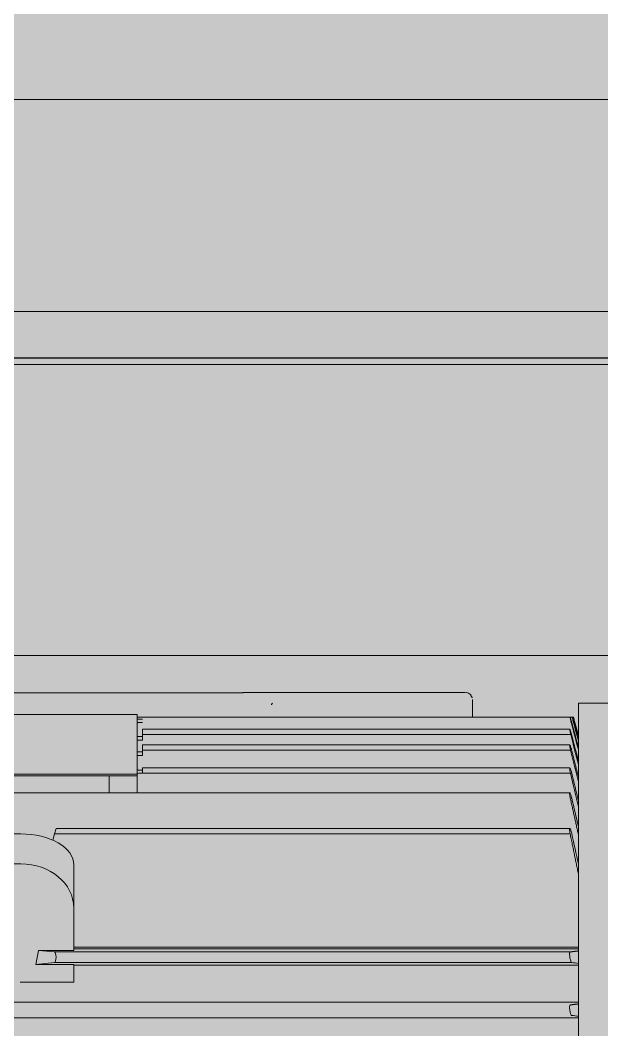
# Model space of a CAD drawing. Header units: centimetres. Extents: x 405564 to 502064, y 46284 to 60634.
# Drawn here: x 484541.12 to 484553.48, y 56089.27 to 56110.72 of the extents above; entities that cross this region are included whole.
import ezdxf

# ---------------------------------------------------------------- set-up
doc = ezdxf.new("R2010")
doc.units = ezdxf.units.CM
doc.layers.get('0').update_dxf_attribs({"color": 8, "lineweight": 9})
doc.layers.add('0-KRCN-MİMARİ-220526', color=8, linetype='Continuous', lineweight=9)
doc.layers.add('Visible (ISO)', color=8, linetype='Continuous', lineweight=18)
doc.layers.add('AS_NOT_MIMARI', color=8, linetype='Continuous')

# ---------------------------------------------------------------- blocks, each defined once
blk = doc.blocks.new('A$Cdfb98813')
h = blk.add_hatch()
h.set_pattern_fill('ANGLE', color=256)
h.set_pattern_definition([(0, (-482318.783, -59032.118), (0, 6.985), [5.08, -1.905]), (90, (-482318.783, -59032.118), (-6.985, 4e-16), [5.08, -1.905])])
h.paths.add_polyline_path([(2235.139, -683), (325.139, -683), (325.139, -933.015), (2235.139, -933.015)])
h.paths.add_polyline_path([(800, -700), (900, -700), (900, -800), (800, -800)], flags=16)
h.paths.add_polyline_path([(1700, -700), (1800, -700), (1800, -800), (1700, -800)], flags=16)
blk.add_line((238.979, -729.015), (2268.933, -729.015))
at = {"layer": 'Visible (ISO)'}
for p, q in [((727.127, -723.529), (678.377, -723.529)), ((722.627, -728.029), (678.377, -728.029)), ((722.627, -729.154), (678.377, -729.154)), ((678.377, -735.341), (722.627, -735.341)), ((684.419, -736.133), (696.111, -736.133)), ((696.111, -736.133), (696.114, -736.129)), ((696.114, -736.129), (700.839, -736.129)), ((700.989, -736.654), (700.989, -736.279)), ((703.24, -736.354), (703.24, -763.204)), ((703.24, -736.354), (712.364, -736.354)), ((686.665, -736.598), (693.865, -736.598)), ((693.865, -737.866), (693.865, -736.598)), ((693.977, -736.654), (693.865, -736.654)), ((693.902, -736.697), (693.977, -736.697)), ((693.977, -736.764), (693.902, -736.764)), ((703.066, -736.654), (693.977, -736.654)), ((693.977, -736.764), (693.977, -736.763)), ((703.111, -736.654), (703.066, -736.654)), ((703.135, -736.654), (703.111, -736.654)), ((703.24, -737.038), (703.166, -736.763)), ((693.977, -737.023), (693.977, -736.91)), ((703.059, -736.91), (693.977, -736.91)), ((693.865, -737.065), (693.977, -737.065)), ((693.977, -737.141), (693.865, -737.141)), ((693.977, -737.023), (703.079, -737.023)), ((693.977, -737.141), (693.977, -737.023)), ((693.865, -737.391), (693.977, -737.391)), ((693.977, -737.354), (693.977, -737.241)), ((703.059, -737.241), (693.977, -737.241)), ((693.977, -737.354), (703.076, -737.354)), ((693.977, -737.467), (693.977, -737.354)), ((693.977, -737.467), (693.865, -737.467)), ((693.902, -737.775), (693.977, -737.775)), ((693.977, -737.842), (693.977, -737.732)), ((703.059, -737.732), (693.977, -737.732)), ((693.865, -737.866), (686.665, -737.866)), ((687.227, -737.902), (693.302, -737.902)), ((693.265, -737.902), (693.265, -738.263)), ((693.302, -737.902), (693.827, -737.902)), ((693.827, -737.902), (693.865, -737.902)), ((693.865, -737.902), (693.865, -737.866)), ((693.865, -738.263), (693.865, -737.902)), ((693.977, -737.842), (693.901, -737.842)), ((693.902, -737.844), (703.072, -737.844)), ((703.059, -738.263), (678.813, -738.263)), ((692.14, -739.016), (692.109, -739.129)), ((703.059, -739.016), (692.14, -739.016)), ((691.39, -739.132), (689.14, -739.132)), ((692.072, -739.267), (692.109, -739.129)), ((692.109, -739.129), (703.065, -739.129)), ((689.14, -739.769), (691.39, -739.769)), ((692.515, -740.704), (692.515, -739.788)), ((692.515, -740.704), (692.515, -741.607)), ((691.764, -741.607), (691.708, -741.905)), ((692.515, -741.607), (691.764, -741.607)), ((692.109, -741.641), (691.764, -741.607)), ((703.065, -741.641), (692.109, -741.641)), ((703.24, -741.539), (692.515, -741.539)), ((692.515, -741.578), (703.24, -741.578)), ((691.708, -741.905), (692.109, -741.866)), ((691.708, -741.905), (692.515, -741.905)), ((692.109, -741.866), (703.101, -741.866)), ((692.515, -741.905), (692.515, -742.283)), ((703.24, -741.921), (692.515, -741.921)), ((692.515, -742.283), (691.377, -742.283)), ((688.581, -742.709), (703.24, -742.709)), ((703.24, -743.042), (688.584, -743.042))]:
    blk.add_line(p, q, dxfattribs=at)
at = {"layer": 'Visible (ISO)', "extrusion": (0, 0, -1)}
for centre, major_axis, ratio, start_param, end_param in [((696.114, -736.167), (0, 0.0375), 0.017453, 6.265736, 6.283185), ((696.712, -736.373), (-0.0161, -0.0125), 0.511375, 4.131727, 5.091658), ((696.715, -736.362), (-0.0045, -0.0179), 0.810739, 5.034594, 5.121861), ((696.74, -736.381), (-0.0045, -0.0179), 0.810739, 1.893002, 1.980268), ((696.742, -736.37), (-0.0161, -0.0125), 0.511375, 0.990134, 1.950065), ((693.902, -737.855), (0.0375, 0), 0.337399, 3.141593, 4.6698), ((691.39, -739.788), (-1.125, 0), 0.582425, 1.570796, 3.141593), ((691.39, -740.704), (1.125, 0), 0.831789, 4.712389, 6.283185), ((692.109, -741.754), (0, -0.112), 0.267949, 3.141593, 6.283185)]:
    blk.add_ellipse(centre, major_axis=major_axis, ratio=ratio, start_param=start_param, end_param=end_param, dxfattribs=at)
at = {"layer": 'Visible (ISO)'}
for points, knots in [([(700.945, -736.173), (700.934, -736.162), (700.92, -736.152), (700.892, -736.138), (700.876, -736.133), (700.859, -736.131), (700.859, -736.131), (700.859, -736.131)], [0, 0, 0, 0, 0.0640331, 0.0640331, 0.1291766, 0.1291766, 0.1298892, 0.1298892, 0.1298892, 0.1298892]), ([(700.985, -736.244), (700.984, -736.24), (700.983, -736.236), (700.976, -736.216), (700.968, -736.202), (700.954, -736.183), (700.95, -736.178), (700.945, -736.173)], [0.0468147, 0.0468147, 0.0468147, 0.0468147, 0.0640547, 0.0640547, 0.1292123, 0.1292123, 0.1564698, 0.1564698, 0.1564698, 0.1564698]), ([(693.865, -736.685), (693.865, -736.686), (693.866, -736.688), (693.869, -736.691), (693.873, -736.692), (693.879, -736.694), (693.884, -736.695), (693.892, -736.697), (693.898, -736.697), (693.902, -736.697)], [0.07504559, 0.07504559, 0.07504559, 0.07504559, 0.09444517, 0.09444517, 0.11368689, 0.11368689, 0.13245544, 0.13245544, 0.15067425, 0.15067425, 0.15067425, 0.15067425]), ([(693.902, -736.764), (693.899, -736.764), (693.895, -736.764), (693.884, -736.766), (693.88, -736.767), (693.872, -736.769), (693.87, -736.77), (693.866, -736.773), (693.865, -736.774), (693.865, -736.775)], [0.00000157, 0.00000157, 0.00000157, 0.00000157, 0.00939412, 0.00939412, 0.01825678, 0.01825678, 0.03384313, 0.03384313, 0.05898316, 0.05898316, 0.05898316, 0.05898316]), ([(703.1, -736.763), (703.099, -736.757), (703.097, -736.75), (703.095, -736.744), (703.091, -736.73), (703.087, -736.716), (703.08, -736.691), (703.076, -736.68), (703.071, -736.665), (703.069, -736.659), (703.066, -736.653), (703.065, -736.653), (703.065, -736.659), (703.066, -736.665), (703.069, -736.682), (703.071, -736.693), (703.076, -736.717), (703.08, -736.731), (703.085, -736.752), (703.087, -736.757), (703.088, -736.763)], [0.8943486, 0.8943486, 0.8943486, 0.8943486, 0.9200717, 0.9200717, 0.9200717, 0.978481, 0.978481, 1.0368903, 1.0368903, 1.0941345, 1.0941345, 1.1513787, 1.1513787, 1.208623, 1.208623, 1.2658672, 1.2658672, 1.3242764, 1.3242764, 1.3467396, 1.3467396, 1.3467396, 1.3467396]), ([(703.144, -736.763), (703.143, -736.76), (703.142, -736.756), (703.142, -736.753), (703.138, -736.739), (703.134, -736.724), (703.126, -736.698), (703.123, -736.686), (703.117, -736.669), (703.115, -736.662), (703.112, -736.654), (703.111, -736.653), (703.111, -736.656), (703.112, -736.661), (703.115, -736.676), (703.117, -736.686), (703.123, -736.709), (703.126, -736.723), (703.132, -736.746), (703.134, -736.755), (703.137, -736.763)], [0.9060962, 0.9060962, 0.9060962, 0.9060962, 0.9200718, 0.9200718, 0.9200718, 0.9784853, 0.9784853, 1.0368989, 1.0368989, 1.0941473, 1.0941473, 1.1513958, 1.1513958, 1.2086442, 1.2086442, 1.2658927, 1.2658927, 1.3243062, 1.3243062, 1.358339, 1.358339, 1.358339, 1.358339]), ([(703.166, -736.763), (703.166, -736.763), (703.166, -736.762), (703.166, -736.762), (703.162, -736.748), (703.158, -736.733), (703.15, -736.706), (703.147, -736.693), (703.142, -736.674), (703.139, -736.666), (703.136, -736.655), (703.135, -736.653), (703.135, -736.654), (703.136, -736.658), (703.139, -736.671), (703.142, -736.68), (703.147, -736.701), (703.15, -736.715), (703.157, -736.74), (703.16, -736.752), (703.163, -736.763)], [0.9183268, 0.9183268, 0.9183268, 0.9183268, 0.9200718, 0.9200718, 0.9200718, 0.9784877, 0.9784877, 1.0369035, 1.0369035, 1.0941542, 1.0941542, 1.1514049, 1.1514049, 1.2086556, 1.2086556, 1.2659062, 1.2659062, 1.3243221, 1.3243221, 1.3703448, 1.3703448, 1.3703448, 1.3703448]), ([(703.095, -737.02), (703.093, -737.01), (703.09, -737), (703.088, -736.991), (703.084, -736.978), (703.08, -736.964), (703.073, -736.94), (703.069, -736.931), (703.064, -736.917), (703.061, -736.912), (703.058, -736.909), (703.058, -736.911), (703.058, -736.919), (703.058, -736.926), (703.061, -736.945), (703.064, -736.957), (703.069, -736.982), (703.073, -736.997), (703.077, -737.016), (703.078, -737.019), (703.079, -737.023)], [0.8815691, 0.8815691, 0.8815691, 0.8815691, 0.9200717, 0.9200717, 0.9200717, 0.9784803, 0.9784803, 1.0368889, 1.0368889, 1.0941325, 1.0941325, 1.1513761, 1.1513761, 1.2086196, 1.2086196, 1.2658632, 1.2658632, 1.3242718, 1.3242718, 1.3378752, 1.3378752, 1.3378752, 1.3378752]), ([(703.097, -737.351), (703.094, -737.338), (703.09, -737.325), (703.087, -737.314), (703.083, -737.301), (703.079, -737.288), (703.072, -737.266), (703.068, -737.257), (703.063, -737.245), (703.061, -737.242), (703.058, -737.241), (703.057, -737.244), (703.057, -737.254), (703.058, -737.262), (703.061, -737.283), (703.063, -737.296), (703.068, -737.322), (703.072, -737.337), (703.076, -737.352), (703.076, -737.353), (703.076, -737.354)], [0.8702791, 0.8702791, 0.8702791, 0.8702791, 0.9200717, 0.9200717, 0.9200717, 0.9784803, 0.9784803, 1.0368888, 1.0368888, 1.0941323, 1.0941323, 1.1513758, 1.1513758, 1.2086193, 1.2086193, 1.2658628, 1.2658628, 1.3242713, 1.3242713, 1.3266135, 1.3266135, 1.3266135, 1.3266135]), ([(693.865, -737.763), (693.865, -737.765), (693.866, -737.766), (693.87, -737.769), (693.872, -737.77), (693.879, -737.773), (693.883, -737.774), (693.89, -737.775), (693.893, -737.775), (693.897, -737.775), (693.9, -737.775), (693.902, -737.775)], [0.00054751, 0.00054751, 0.00054751, 0.00054751, 0.0199395, 0.0199395, 0.03994649, 0.03994649, 0.0599762, 0.0599762, 0.06992292, 0.06992292, 0.0793038, 0.0793038, 0.0793038, 0.0793038]), ([(703.098, -737.841), (703.098, -737.84), (703.098, -737.839), (703.094, -737.823), (703.09, -737.808), (703.086, -737.795), (703.082, -737.783), (703.078, -737.77), (703.071, -737.75), (703.067, -737.743), (703.062, -737.733), (703.06, -737.731), (703.056, -737.733), (703.056, -737.737), (703.056, -737.75), (703.056, -737.759), (703.06, -737.782), (703.062, -737.796), (703.067, -737.82), (703.069, -737.832), (703.072, -737.844)], [0.8568789, 0.8568789, 0.8568789, 0.8568789, 0.8617895, 0.8617895, 0.9200717, 0.9200717, 0.9200717, 0.9784802, 0.9784802, 1.0368886, 1.0368886, 1.094132, 1.094132, 1.1513754, 1.1513754, 1.2086188, 1.2086188, 1.2658622, 1.2658622, 1.31322, 1.31322, 1.31322, 1.31322]), ([(693.901, -737.842), (693.901, -737.843), (693.901, -737.843), (693.901, -737.843), (693.901, -737.844), (693.901, -737.844), (693.901, -737.844), (693.902, -737.844), (693.902, -737.844), (693.902, -737.844), (693.902, -737.844), (693.902, -737.844)], [-0.012850697, -0.012850697, -0.012850697, -0.012850697, -0.011979643, -0.011979643, -0.010962952, -0.010962952, -0.010189657, -0.010189657, -0.00980301, -0.00980301, -0.009416364, -0.009416364, -0.009416364, -0.009416364]), ([(703.099, -738.372), (703.098, -738.368), (703.097, -738.363), (703.093, -738.344), (703.088, -738.33), (703.085, -738.318), (703.081, -738.306), (703.077, -738.294), (703.069, -738.276), (703.066, -738.269), (703.061, -738.263), (703.058, -738.262), (703.055, -738.266), (703.054, -738.271), (703.054, -738.286), (703.055, -738.297), (703.058, -738.321), (703.061, -738.335), (703.065, -738.356), (703.066, -738.364), (703.068, -738.372)], [0.8445591, 0.8445591, 0.8445591, 0.8445591, 0.8615766, 0.8615766, 0.9198446, 0.9198446, 0.9198446, 0.9782385, 0.9782385, 1.0366323, 1.0366323, 1.0938614, 1.0938614, 1.1510905, 1.1510905, 1.2083195, 1.2083195, 1.2655486, 1.2655486, 1.2969426, 1.2969426, 1.2969426, 1.2969426]), ([(703.101, -739.129), (703.099, -739.12), (703.097, -739.11), (703.091, -739.087), (703.087, -739.073), (703.083, -739.062), (703.079, -739.05), (703.075, -739.04), (703.068, -739.025), (703.064, -739.019), (703.059, -739.015), (703.057, -739.016), (703.054, -739.023), (703.053, -739.03), (703.053, -739.048), (703.054, -739.059), (703.057, -739.085), (703.059, -739.1), (703.063, -739.118), (703.064, -739.124), (703.065, -739.129)], [0.8260692, 0.8260692, 0.8260692, 0.8260692, 0.8617892, 0.8617892, 0.9200717, 0.9200717, 0.9200717, 0.9784799, 0.9784799, 1.036888, 1.036888, 1.0941312, 1.0941312, 1.1513743, 1.1513743, 1.2086175, 1.2086175, 1.2658606, 1.2658606, 1.2861735, 1.2861735, 1.2861735, 1.2861735]), ([(703.065, -741.641), (703.064, -741.641), (703.063, -741.642), (703.059, -741.644), (703.057, -741.649), (703.054, -741.664), (703.053, -741.675), (703.053, -741.697), (703.054, -741.711), (703.057, -741.741), (703.059, -741.756), (703.064, -741.784), (703.068, -741.799), (703.075, -741.824), (703.079, -741.836), (703.087, -741.852), (703.091, -741.859), (703.097, -741.865), (703.099, -741.866), (703.101, -741.866)], [0.0965035, 0.0965035, 0.0965035, 0.0965035, 0.1168163, 0.1168163, 0.1740595, 0.1740595, 0.2313026, 0.2313026, 0.2885457, 0.2885457, 0.3457889, 0.3457889, 0.404197, 0.404197, 0.4626052, 0.4626052, 0.5208877, 0.5208877, 0.5566077, 0.5566077, 0.5566077, 0.5566077]), ([(703.068, -742.766), (703.066, -742.766), (703.065, -742.768), (703.061, -742.773), (703.058, -742.779), (703.055, -742.797), (703.054, -742.808), (703.054, -742.833), (703.055, -742.847), (703.058, -742.877), (703.061, -742.892), (703.066, -742.92), (703.069, -742.934), (703.077, -742.958), (703.081, -742.968), (703.088, -742.983), (703.093, -742.988), (703.097, -742.991), (703.098, -742.991), (703.099, -742.991)], [0.0853936, 0.0853936, 0.0853936, 0.0853936, 0.1167876, 0.1167876, 0.1740167, 0.1740167, 0.2312458, 0.2312458, 0.2884749, 0.2884749, 0.345704, 0.345704, 0.4040978, 0.4040978, 0.4624916, 0.4624916, 0.5207597, 0.5207597, 0.5377772, 0.5377772, 0.5377772, 0.5377772])]:
    blk.add_open_spline(points, degree=3, knots=knots, dxfattribs=at)
for points in [[(703.088, -736.763), (703.14, -736.962), (703.19, -737.156), (703.24, -737.346)], [(703.24, -737.291), (703.194, -737.119), (703.148, -736.943), (703.1, -736.763)], [(703.137, -736.763), (703.171, -736.893), (703.205, -737.023), (703.24, -737.153)], [(703.24, -737.121), (703.208, -737.001), (703.176, -736.882), (703.144, -736.763)], [(703.163, -736.763), (703.189, -736.858), (703.214, -736.954), (703.24, -737.049)], [(703.079, -737.023), (703.134, -737.239), (703.187, -737.451), (703.24, -737.657)], [(703.24, -737.577), (703.193, -737.395), (703.145, -737.209), (703.095, -737.02)], [(703.076, -737.354), (703.132, -737.581), (703.187, -737.803), (703.24, -738.02)], [(703.072, -737.844), (703.13, -738.088), (703.186, -738.326), (703.24, -738.559)], [(703.24, -738.423), (703.194, -738.233), (703.147, -738.039), (703.098, -737.841)], [(703.24, -738.976), (703.194, -738.778), (703.147, -738.577), (703.099, -738.372)], [(703.24, -739.768), (703.195, -739.559), (703.149, -739.346), (703.101, -739.129)], [(703.101, -741.866), (703.149, -741.872), (703.195, -741.877), (703.24, -741.883)], [(703.099, -742.991), (703.147, -742.996), (703.194, -743.002), (703.24, -743.007)]]:
    blk.add_open_spline(points, degree=3, dxfattribs=at)
for points, weights in [([(703.24, -737.916), (703.17, -737.639), (703.097, -737.351)], [1.01174669232, 1.02260928145, 1.03310107359]), ([(703.068, -738.372), (703.157, -738.767), (703.24, -739.144)], [1.04359256174, 1.02907049299, 1.01386591358]), ([(703.065, -739.129), (703.156, -739.566), (703.24, -739.982)], [1.03548947879, 1.02392724397, 1.01141624616]), ([(703.24, -741.619), (703.156, -741.63), (703.065, -741.641)], [1.01141624602, 1.02392724394, 1.03548947884]), ([(703.24, -742.746), (703.157, -742.756), (703.068, -742.766)], [1.01386591366, 1.02907049312, 1.04359256193])]:
    blk.add_rational_spline(points, weights, degree=2, dxfattribs=at)
blk = doc.blocks.new('A$C6A10306C')
at = {"layer": 'AS_NOT_MIMARI'}
blk.add_blockref('A$Cdfb98813', (13285.68, -3801.454), dxfattribs=at)

msp = doc.modelspace()

# ---------------------------------------------------------------- block references
at = {"layer": '0-KRCN-MİMARİ-220526'}
msp.add_blockref('A$C6A10306C', (470564.066, 60634.016), dxfattribs=at)

doc.saveas('drawing.dxf')
